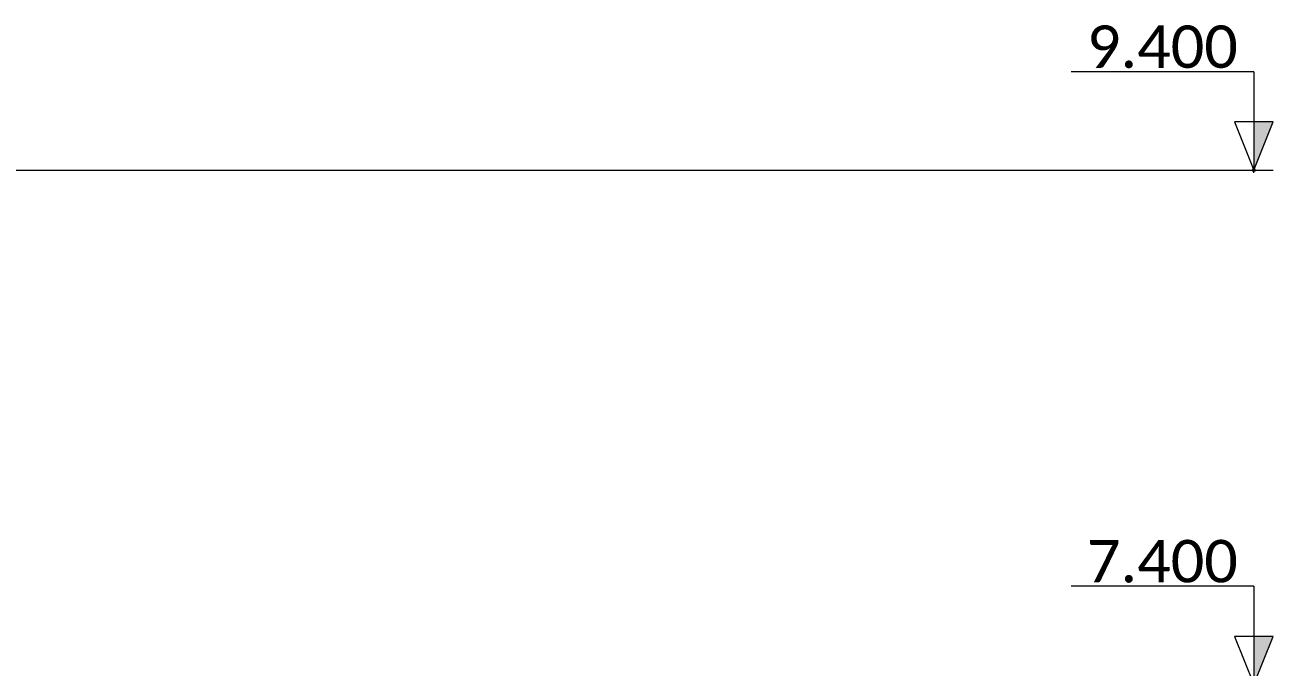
# Model space of a CAD drawing. Header units: metres. Extents: x -197 to 1099, y -24 to 14.
# Drawn here: x 228.902 to 233.752, y 7.468 to 9.964 of the extents above; entities that cross this region are included whole.
import ezdxf
from ezdxf.enums import TextEntityAlignment as Align

# ---------------------------------------------------------------- set-up
doc = ezdxf.new("R2010")
doc.units = ezdxf.units.M
doc.header["$LTSCALE"] = 0.001
doc.header["$PDMODE"] = 34
doc.header["$PDSIZE"] = 0.01
doc.layers.get('0').update_dxf_attribs({"lineweight": 13, "true_color": 0x000000})
doc.layers.add('Jach-Anotaciones-CalidaddeLínea  0.13', color=7, linetype='Continuous', lineweight=13, true_color=0x000000)
doc.layers.add('JACH-Anotaciones-Textos-Lum75% @ 0.075', color=7, linetype='Continuous', lineweight=13, true_color=0x404040)
doc.styles.add('02a-Calibri-JACH(1.8mm)', font='calibri.ttf', dxfattribs={"height": 2.2})
pattern_1 = [(0, (169.421, 45.032), (0, 6.985), [5.08, -1.905]), (90, (169.421, 45.032), (-6.985, 4e-16), [5.08, -1.905])]

# ---------------------------------------------------------------- blocks, each defined once
blk = doc.blocks.new('*U556')
at = {"lineweight": 0, "ltscale": 100}
h = blk.add_hatch(dxfattribs=at)
h.set_pattern_fill('ANGLE', color=256)
h.set_pattern_definition(pattern_1)
h.paths.add_polyline_path([(0, 2.5), (0, 0), (1, 2.5)])
h = blk.add_hatch(color=256, dxfattribs=at)
h.dxf.hatch_style = 1
h.paths.add_polyline_path([(0, 2.5), (0, 0), (1, 2.5)])
for points in [[(0, 5.099), (-9.466, 5.099)], [(0, 5.099), (0, 1.25)]]:
    blk.add_lwpolyline(points, dxfattribs=at)
for points in [[(0, 0), (1, 2.5), (-1, 2.5)], [(0, 2.5), (0, 0), (1, 2.5)]]:
    blk.add_lwpolyline(points, close=True, dxfattribs=at)
blk.add_point((0, 0), dxfattribs=at)
at = {"lineweight": 0, "ltscale": 100, "style": '02a-Calibri-JACH(1.8mm)'}
blk.add_attdef('ALT', text='', height=2.2, dxfattribs=at).set_placement((-4.733, 6.401), align=Align.MIDDLE_CENTER)
blk = doc.blocks.new('*U557')
at = {"lineweight": 0, "ltscale": 100}
h = blk.add_hatch(dxfattribs=at)
h.set_pattern_fill('ANGLE', color=256)
h.set_pattern_definition(pattern_1)
h.paths.add_polyline_path([(0, 2.5), (0, 0), (1, 2.5)])
h = blk.add_hatch(color=256, dxfattribs=at)
h.dxf.hatch_style = 1
h.paths.add_polyline_path([(0, 2.5), (0, 0), (1, 2.5)])
for points in [[(0, 5.099), (-9.466, 5.099)], [(0, 5.099), (0, 1.25)]]:
    blk.add_lwpolyline(points, dxfattribs=at)
for points in [[(0, 0), (1, 2.5), (-1, 2.5)], [(0, 2.5), (0, 0), (1, 2.5)]]:
    blk.add_lwpolyline(points, close=True, dxfattribs=at)
blk.add_point((0, 0), dxfattribs=at)
at = {"lineweight": 0, "ltscale": 100, "style": '02a-Calibri-JACH(1.8mm)'}
blk.add_attdef('ALT', text='', height=2.2, dxfattribs=at).set_placement((-4.733, 6.401), align=Align.MIDDLE_CENTER)

msp = doc.modelspace()

# ---------------------------------------------------------------- linework, layer by layer
at = {"layer": 'Jach-Anotaciones-CalidaddeLínea  0.13', "ltscale": 100}
msp.add_lwpolyline([(227.55229, 7.82443), (227.55229, 9.4), (233.75229, 9.4)], dxfattribs=at)

# ---------------------------------------------------------------- block references
at = {"layer": 'JACH-Anotaciones-Textos-Lum75% @ 0.075', "ltscale": 100, "xscale": 0.075, "yscale": 0.075, "zscale": 0.075}
for name, p, values in [('*U557', (233.67729, 9.4), {'ALT': '9.400'}), ('*U556', (233.67729, 7.4), {'ALT': '7.400'})]:
    msp.add_blockref(name, p, dxfattribs=at).add_auto_attribs(values)

doc.saveas('drawing.dxf')
